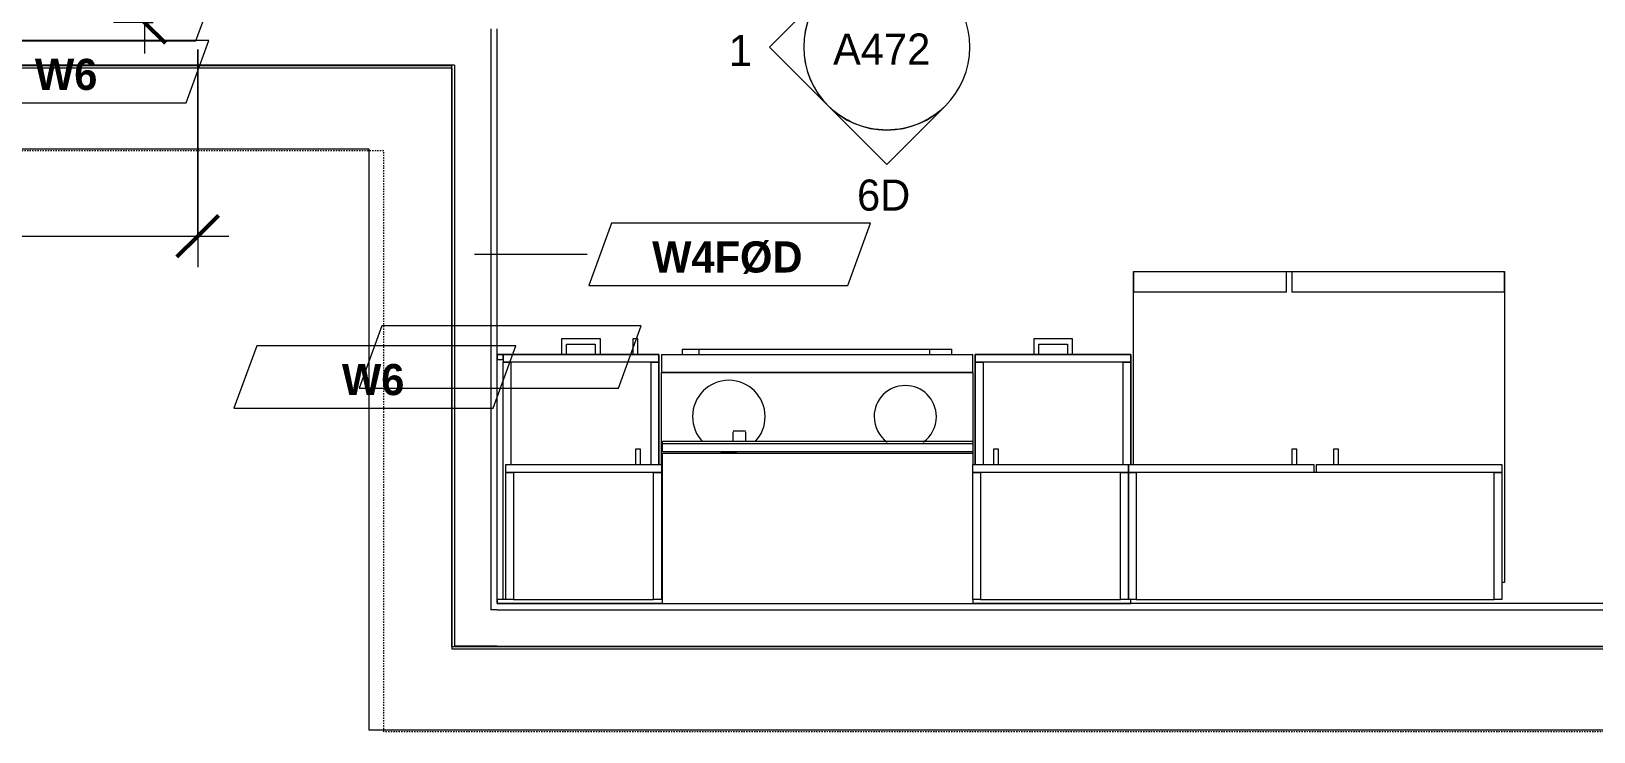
# Model space of a CAD drawing. Header units: inches. Extents: x -4010 to -1814, y 9846 to 12241.
# Drawn here: x -3787.9 to -3637.3, y 11775 to 11842.5 of the extents above; entities that cross this region are included whole.
import ezdxf

# ---------------------------------------------------------------- set-up
doc = ezdxf.new("R2010")
doc.units = ezdxf.units.IN
doc.header["$MEASUREMENT"] = 0
doc.linetypes.add('Dash_2_', pattern=[0.25, 0.125, -0.125])
for name, color, linetype, lineweight in [('0-1', 7, 'Continuous', 5), ('A-ANNO-DIMS', 211, 'Continuous', 9), ('A-ANNO-DIMS-32', 211, 'Continuous', 9), ('A-WALL-1', 7, 'Continuous', 9), ('A-WALL-2', 250, 'Continuous', 18), ('A-WALL-3', 113, 'Continuous', 9), ('A-WALL-IDEN', 211, 'Continuous', 9), ('G-ANNO-SYMB-3', 111, 'Continuous', 9), ('G-ANNO-SYMB-4', 111, 'Dash_2_', 9), ('Q-CASE', 31, 'Continuous', 9), ('Q-SPCQ', 91, 'Continuous', 9)]:
    doc.layers.add(name, color=color, linetype=linetype, lineweight=lineweight)
doc.styles.add('Century Gothic', font='ufonts.com_century-gothic.ttf', dxfattribs={"height": 3})
doc.styles.add('Century Gothic_B_1', font='GOTHICB.TTF', dxfattribs={"height": 3})
doc.dimstyles.new('OD_1__HACK', dxfattribs={"dimscale": 12, "dimtxt": 3.132505, "dimasz": 0.333333, "dimexe": 0.25, "dimexo": 0.166667, "dimgap": 0.041667, "dimtad": 1, "dimdec": 4, "dimrnd": 0.0625, "dimzin": 3, "dimdsep": 46, "dimlunit": 4, "dimtxsty": 'Century Gothic', "dimblk1": 'OBLIQUE', "dimblk2": 'OBLIQUE', "dimsah": 1, "dimcen": 0.09, "dimdle": 0.25, "dimazin": 0, "dimtfac": 1, "dimtdec": 4, "dimtix": 1, "dimtmove": 0, "dimatfit": 3, "dimfxl": 1, "dimtvp": 1, "dimtfill": 1, "dimfrac": 2, "dimtolj": 1, "dimtzin": 0, "dimarcsym": 2})
doc.dimstyles.new('OD_1__HACK_2', dxfattribs={"dimscale": 12, "dimtxt": 3.132505, "dimasz": 0.333333, "dimexe": 0.25, "dimexo": 0.166667, "dimgap": 0.041667, "dimtad": 1, "dimdec": 4, "dimrnd": 0.0625, "dimzin": 3, "dimdsep": 46, "dimlunit": 4, "dimtxsty": 'Century Gothic', "dimblk1": 'OBLIQUE', "dimblk2": 'OBLIQUE', "dimsah": 1, "dimcen": 0.09, "dimdle": 0.25, "dimazin": 0, "dimtfac": 1, "dimtdec": 4, "dimtix": 1, "dimtmove": 0, "dimatfit": 3, "dimfxl": 1, "dimtvp": 1, "dimtfill": 1, "dimfrac": 2, "dimtolj": 1, "dimtzin": 0, "dimarcsym": 2})

# ---------------------------------------------------------------- blocks, each defined once
blk = doc.blocks.new('CTR - 1st Phase - Common Walls_rvt-1-UNIT PLANS - 1ST FLOOR')
at = {"layer": 'A-WALL-1'}
for p, q in [((-3742.95, 11838.99), (-3742.95, 11842.74)), ((-3823.82, 11838.99), (-3747.32, 11838.99)), ((-3747.32, 11838.99), (-3747.32, 11782.99)), ((-3742.95, 11787.36), (-3742.95, 11838.99)), ((-3727.02, 11787.36), (-3742.95, 11787.36)), ((-3467.96, 11787.36), (-3697.14, 11787.36)), ((-3747.32, 11782.99), (-3747.07, 11782.99)), ((-3747.07, 11782.99), (-3742.95, 11782.99)), ((-3742.95, 11782.99), (-3203.32, 11782.99))]:
    blk.add_line(p, q, dxfattribs=at)
at = {"layer": 'A-WALL-2'}
for p, q in [((-3743.57, 11842.74), (-3743.57, 11839.24)), ((-3747.07, 11839.24), (-3823.82, 11839.24)), ((-3747.07, 11839.24), (-3747.07, 11838.99)), ((-3747.07, 11838.99), (-3747.07, 11783.24)), ((-3743.57, 11839.24), (-3743.57, 11838.99)), ((-3743.57, 11838.99), (-3743.57, 11786.74)), ((-3742.95, 11786.74), (-3743.57, 11786.74)), ((-3742.95, 11786.74), (-3467.34, 11786.74)), ((-3743.57, 11783.24), (-3747.07, 11783.24)), ((-3742.95, 11783.24), (-3743.57, 11783.24)), ((-3742.95, 11783.24), (-3465.71, 11783.24))]:
    blk.add_line(p, q, dxfattribs=at)
blk = doc.blocks.new('CTR - 1st Phase - Structure_rvt-1-UNIT PLANS - 1ST FLOOR')
at = {"layer": 'A-WALL-1'}
for p, q in [((-3755.32, 11839.19), (-3819.32, 11839.19)), ((-3747.32, 11839.19), (-3755.32, 11839.19)), ((-3747.32, 11783.19), (-3747.32, 11839.19)), ((-3819.32, 11831.19), (-3755.32, 11831.19)), ((-3755.32, 11831.19), (-3755.32, 11783.19)), ((-3755.32, 11783.19), (-3755.32, 11775.19)), ((-3211.32, 11783.19), (-3747.32, 11783.19)), ((-3755.32, 11775.19), (-3211.32, 11775.19))]:
    blk.add_line(p, q, dxfattribs=at)
blk = doc.blocks.new('Refrigerator_-_Side-by-Side_6047 - 36_ X 30_-1372843-UNIT PLANS - 1ST FLOOR')
at = {"layer": 'Q-SPCQ'}
for p, q in [((-17.88, 15.58), (17.87, 15.58)), ((-17.88, -3.05), (-17.88, 15.58)), ((-17.88, 15.58), (-3.13, 15.58)), ((-17.88, 15.58), (-17.88, 13.58)), ((-3.13, 13.58), (-3.13, 15.58)), ((-2.63, 15.58), (17.87, 15.58)), ((-2.63, 15.58), (-2.63, 13.58)), ((17.87, 15.58), (17.87, -14.42)), ((17.87, 13.58), (17.87, 15.58)), ((-3.13, 13.58), (-17.88, 13.58)), ((17.87, 13.58), (-2.63, 13.58)), ((17.87, -14.42), (17.62, -14.42))]:
    blk.add_line(p, q, dxfattribs=at)
blk = doc.blocks.new('Base Cabinet 4 Drawer 254 - Base Cabinet 4 Drawer 254 15_-2556187-UNIT PLANS - 1ST FLOOR')
at = {"layer": 'Q-CASE'}
for p, q in [((-6.76, -23.25), (-6.76, -13.38)), ((-6.01, -13.38), (-6.01, -23.25)), ((-6.01, -13.38), (-6.01, -23.25)), ((7.49, -23.25), (7.49, -13.38)), ((7.49, -23.25), (7.49, -13.38)), ((8.24, -13.38), (8.24, -23.25)), ((-6.76, -23.25), (8.24, -23.25)), ((-6.76, -23.25), (-6.76, -24)), ((-6.01, -23.25), (-6.76, -23.25)), ((8.24, -24), (-6.76, -24)), ((-6.01, -23.25), (7.49, -23.25)), ((-1.14, -24), (-1.14, -25.5)), ((-0.64, -25), (-0.64, -24)), ((2.11, -24), (2.11, -25)), ((2.61, -25.5), (2.61, -24)), ((8.24, -23.25), (7.49, -23.25)), ((8.24, -24), (8.24, -23.25)), ((-1.14, -25.5), (2.61, -25.5)), ((2.11, -25), (-0.64, -25))]:
    blk.add_line(p, q, dxfattribs=at)
blk = doc.blocks.new('Single Door 1 Drawer 211 - 211 Base Cabinet Single Door1 Drawer 15_-3315983-UNIT PLANS - 1ST FLOOR')
at = {"layer": 'Q-CASE'}
for p, q in [((-1.89, 25.5), (-5.64, 25.5)), ((-5.64, 25.5), (-5.64, 24)), ((-5.14, 24), (-5.14, 25)), ((-5.14, 25), (-2.39, 25)), ((-2.39, 25), (-2.39, 24)), ((-1.89, 24), (-1.89, 25.5)), ((1.73, 25.5), (1.24, 25.5)), ((1.24, 25.5), (1.24, 24)), ((1.73, 24), (1.73, 25.5)), ((-11.26, 24), (3.74, 24)), ((-11.26, 24), (-11.26, 23.25)), ((3.74, 23.25), (-11.26, 23.25)), ((-11.26, 0.37), (-11.26, 23.25)), ((-11.26, 23.25), (-10.51, 23.25)), ((-10.51, 23.25), (-10.51, 13.38)), ((2.99, 23.25), (-10.51, 23.25)), ((-10.51, 23.25), (-10.51, 13.38)), ((2.99, 13.38), (2.99, 23.25)), ((2.99, 23.25), (3.74, 23.25)), ((2.99, 13.38), (2.99, 23.25)), ((3.74, 23.25), (3.74, 24)), ((3.74, 23.25), (3.74, 13.38))]:
    blk.add_line(p, q, dxfattribs=at)
blk = doc.blocks.new('300 Series Wall Hung Cabinet_302 - 18_ x 36_-3321695-UNIT PLANS - 1ST FLOOR')
at = {"layer": 'Q-CASE'}
for p, q in [((-1.76, 14.69), (-2.25, 14.69)), ((-2.25, 14.69), (-2.25, 13.19)), ((-1.76, 13.19), (-1.76, 14.69)), ((2.24, 14.69), (1.75, 14.69)), ((1.75, 14.69), (1.75, 13.19)), ((2.24, 13.19), (2.24, 14.69)), ((-18, 13.19), (-0.12, 13.19)), ((-18, 12.44), (-18, 13.19)), ((-0.12, 12.44), (-18, 12.44)), ((-18, 0.19), (-18, 12.44)), ((-18, 12.44), (-17.25, 12.44)), ((-17.25, 12.44), (-17.25, 0.19)), ((17.25, 12.44), (-17.25, 12.44)), ((-17.25, 12.44), (-17.25, 0.19)), ((-0.12, 13.19), (-0.12, 12.44)), ((0.13, 13.19), (18, 13.19)), ((0.13, 12.44), (0.13, 13.19)), ((18, 12.44), (0.13, 12.44)), ((17.25, 0.19), (17.25, 12.44)), ((17.25, 12.44), (18, 12.44)), ((17.25, 0.19), (17.25, 12.44)), ((18, 13.19), (18, 12.44)), ((18, 12.44), (18, 0.19)), ((-17.25, 0.19), (-18, 0.19)), ((-17.25, 0.19), (17.25, 0.19)), ((18, 0.19), (17.25, 0.19))]:
    blk.add_line(p, q, dxfattribs=at)
blk = doc.blocks.new('300 Series Wall Hung Cabinet_301 - 15_-3322814-UNIT PLANS - 1ST FLOOR')
at = {"layer": 'Q-CASE'}
for p, q in [((-5.01, 14.69), (-5.5, 14.69)), ((-5.5, 14.69), (-5.5, 13.19)), ((-5.01, 13.19), (-5.01, 14.69)), ((-7.5, 13.19), (7.5, 13.19)), ((-7.5, 12.44), (-7.5, 13.19)), ((7.5, 12.44), (-7.5, 12.44)), ((-7.5, 0.19), (-7.5, 12.44)), ((-7.5, 12.44), (-6.75, 12.44)), ((-6.75, 12.44), (-6.75, 0.19)), ((6.75, 12.44), (-6.75, 12.44)), ((-6.75, 12.44), (-6.75, 0.19)), ((6.75, 0.19), (6.75, 12.44)), ((6.75, 12.44), (7.5, 12.44)), ((6.75, 0.19), (6.75, 12.44)), ((7.5, 13.19), (7.5, 12.44)), ((7.5, 12.44), (7.5, 0.19)), ((-6.75, 0.19), (-7.5, 0.19)), ((-6.75, 0.19), (6.75, 0.19)), ((7.5, 0.19), (6.75, 0.19))]:
    blk.add_line(p, q, dxfattribs=at)
blk = doc.blocks.new('300 Series Wall Hung Cabinet_301 - 15_-3322815-UNIT PLANS - 1ST FLOOR')
at = {"layer": 'Q-CASE'}
for p, q in [((-7.5, -12.44), (-7.5, -0.19)), ((-7.5, -0.19), (-6.75, -0.19)), ((-6.75, -0.19), (-6.75, -12.44)), ((6.75, -0.19), (-6.75, -0.19)), ((-6.75, -0.19), (-6.75, -12.44)), ((6.75, -12.44), (6.75, -0.19)), ((6.75, -0.19), (7.5, -0.19)), ((6.75, -12.44), (6.75, -0.19)), ((7.5, -0.19), (7.5, -12.44)), ((-7.5, -12.44), (7.5, -12.44)), ((-7.5, -13.19), (-7.5, -12.44)), ((-6.75, -12.44), (-7.5, -12.44)), ((7.5, -13.19), (-7.5, -13.19)), ((-6.75, -12.44), (6.75, -12.44)), ((-5.5, -13.19), (-5.5, -14.69)), ((-5.01, -14.69), (-5.01, -13.19)), ((7.5, -12.44), (6.75, -12.44)), ((7.5, -12.44), (7.5, -13.19)), ((-5.5, -14.69), (-5.01, -14.69))]:
    blk.add_line(p, q, dxfattribs=at)
blk = doc.blocks.new('30quot_MicrowaveVent_11166 - 70cm miele oven-2322118-UNIT PLANS - 1ST FLOOR')
at = {"layer": 'Q-CASE'}
for p, q in [((-14.2, -0.37), (-14.2, 0)), ((15.68, 0), (-14.2, 0)), ((15.68, 0), (15.68, -14.49)), ((-14.2, -14.49), (-14.2, -13.38)), ((15.68, -14.49), (-14.2, -14.49)), ((-14.2, -14.61), (15.68, -14.61)), ((-14.2, -15.39), (-14.2, -14.61)), ((15.68, -14.61), (15.68, -15.39)), ((-14.2, -15.6), (-14.2, -15.39)), ((-14.2, -15.39), (15.68, -15.39)), ((-14.2, -15.6), (15.68, -15.6)), ((7.69, -16.55), (7.69, -15.63)), ((8.88, -15.63), (8.88, -16.55)), ((15.68, -15.39), (15.68, -15.6)), ((7.69, -16.6), (8.88, -16.6))]:
    blk.add_line(p, q, dxfattribs=at)
blk = doc.blocks.new('Cabinet Filler25 - Cabinet Filler-2764697-UNIT PLANS - 1ST FLOOR')
at = {"layer": 'A-WALL-3'}
for p, q in [((-3742.39, 11811.36), (-3742.95, 11811.36)), ((-3742.95, 11811.36), (-3742.95, 11810.86)), ((-3742.39, 11810.86), (-3742.39, 11811.36)), ((-3742.95, 11810.86), (-3742.39, 11810.86))]:
    blk.add_line(p, q, dxfattribs=at)
blk = doc.blocks.new('Elevation - Filled Arrow-152140-UNIT PLANS - 1ST FLOOR')
at = {"layer": 'G-ANNO-SYMB-3'}
for start, end in [(360, 180), (180, 360)]:
    blk.add_arc((0, 0), 0.25, start, end, dxfattribs=at)
blk = doc.blocks.new('Elevation - Filled Arrow-151867-UNIT PLANS - 1ST FLOOR')
at = {"layer": 'G-ANNO-SYMB-3'}
for p, q in [((0, 0.3536), (-0.1768, 0.1768)), ((0.1768, 0.1768), (0, 0.3536))]:
    blk.add_line(p, q, dxfattribs=at)
blk.add_arc((0, 0), 0.25, 45, 135, dxfattribs=at)
blk = doc.blocks.new('DIMBLOCK1-UNIT PLANS - 1ST FLOOR')
at = {"layer": 'A-ANNO-DIMS-32'}
for p, q in [((-3776.93, 11882.36), (-3776.93, 11840.36)), ((-3744.95, 11879.36), (-3779.93, 11879.36)), ((-3776.93, 11879.36), (-3744.95, 11879.36)), ((-3776.1, 11843.36), (-3779.93, 11843.36)), ((-3776.93, 11843.36), (-3776.1, 11843.36))]:
    blk.add_line(p, q, dxfattribs=at)
at = {"layer": 'A-ANNO-DIMS-32', "lineweight": 50}
for p, q in [((-3776.93, 11879.36), (-3778.93, 11881.36)), ((-3776.93, 11879.36), (-3774.93, 11877.36)), ((-3776.93, 11843.36), (-3778.93, 11845.36)), ((-3776.93, 11843.36), (-3774.93, 11841.36))]:
    blk.add_line(p, q, dxfattribs=at)
at = {"layer": 'A-ANNO-DIMS-32', "color": 0, "insert": (-3781.28, 11856.12), "char_height": 3, "width": 12.5897, "attachment_point": 1, "rotation": 90, "line_spacing_factor": 0.984502, "style": 'Century Gothic', "bg_fill": 3, "box_fill_scale": 1.25, "bg_fill_color": 256, "bg_fill_true_color": 13158600, "bg_fill_transparency": 0}
blk.add_mtext('3\' - 0"', dxfattribs=at)
blk = doc.blocks.new('_Oblique')
at = {"color": 0, "linetype": 'ByBlock', "lineweight": -2}
blk.add_line((-0.5, -0.5), (0.5, 0.5), dxfattribs=at)
blk = doc.blocks.new('DIMBLOCK164-UNIT PLANS - 1ST FLOOR')
at = {"layer": 'A-ANNO-DIMS-32'}
for p, q in [((-3771.82, 11840.74), (-3771.82, 11819.76)), ((-3771.82, 11822.76), (-3771.82, 11840.74)), ((-3823.82, 11823.59), (-3823.82, 11819.76)), ((-3823.82, 11822.76), (-3823.82, 11823.59)), ((-3826.82, 11822.76), (-3768.82, 11822.76))]:
    blk.add_line(p, q, dxfattribs=at)
at = {"layer": 'A-ANNO-DIMS-32', "lineweight": 50}
for p, q in [((-3823.82, 11822.76), (-3821.82, 11824.76)), ((-3771.82, 11822.76), (-3769.82, 11824.76)), ((-3823.82, 11822.76), (-3825.82, 11820.76)), ((-3771.82, 11822.76), (-3773.82, 11820.76))]:
    blk.add_line(p, q, dxfattribs=at)
at = {"layer": 'A-ANNO-DIMS-32', "color": 0, "insert": (-3803.07, 11827.11), "char_height": 3, "width": 12.5897, "attachment_point": 1, "line_spacing_factor": 0.984502, "style": 'Century Gothic', "bg_fill": 3, "box_fill_scale": 1.25, "bg_fill_color": 256, "bg_fill_true_color": 13158600, "bg_fill_transparency": 0}
blk.add_mtext('4\' - 4"', dxfattribs=at)
blk = doc.blocks.new('Wall Tag - Arch Wall-3956453-UNIT PLANS - 1ST FLOOR')
at = {"layer": 'A-WALL-IDEN'}
for p, q in [((-0.3561, 0.0937), (-0.4244, -0.0937)), ((0.4244, 0.0937), (-0.3561, 0.0937)), ((0.3561, -0.0937), (0.4244, 0.0937)), ((-0.4244, -0.0937), (0.3561, -0.0937))]:
    blk.add_line(p, q, dxfattribs=at)

msp = doc.modelspace()

# ---------------------------------------------------------------- block references
at = {"layer": '0-1'}
msp.add_blockref('CTR - 1st Phase - Common Walls_rvt-1-UNIT PLANS - 1ST FLOOR', (0, 0), dxfattribs=at)

# ---------------------------------------------------------------- next in the draw order: block references
msp.add_blockref('CTR - 1st Phase - Structure_rvt-1-UNIT PLANS - 1ST FLOOR', (0, 0), dxfattribs=at)

# ---------------------------------------------------------------- next in the draw order: linework, layer by layer
at = {"layer": 'A-WALL-3'}
for p, q in [((-3742.94874, 11811.3644), (-3727.38968, 11811.3644)), ((-3742.94874, 11791.79342), (-3742.94874, 11811.3644)), ((-3727.38968, 11811.3644), (-3742.94874, 11811.3644)), ((-3727.38968, 11811.3644), (-3727.38968, 11800.7394)), ((-3727.38968, 11800.7394), (-3727.38968, 11811.3644)), ((-3681.88968, 11811.3644), (-3696.88968, 11811.3644)), ((-3696.88968, 11811.3644), (-3696.88968, 11800.7394)), ((-3696.88968, 11800.7394), (-3696.88968, 11811.3644)), ((-3696.88968, 11811.3644), (-3681.88968, 11811.3644)), ((-3681.88968, 11800.7394), (-3681.88968, 11811.3644)), ((-3681.88968, 11811.3644), (-3681.88968, 11800.7394)), ((-3742.13968, 11787.7394), (-3742.94874, 11787.7394)), ((-3742.94874, 11787.7394), (-3742.94874, 11787.3644)), ((-3742.94874, 11787.3644), (-3727.02157, 11787.3644)), ((-3727.02157, 11787.7394), (-3727.13968, 11787.7394)), ((-3697.13968, 11787.3644), (-3681.88968, 11787.3644)), ((-3681.88968, 11787.3644), (-3681.88968, 11787.7394))]:
    msp.add_line(p, q, dxfattribs=at)
at = {"layer": 'A-WALL-IDEN'}
msp.add_line((-3745.13624, 11821.01005), (-3734.29308, 11821.01005), dxfattribs=at)
at = {"layer": 'G-ANNO-SYMB-4'}
for p, q in [((-3753.88624, 11830.9894), (-3860.56205, 11830.9894)), ((-3753.88624, 11774.9894), (-3753.88624, 11830.9894)), ((-3459.08624, 11774.9894), (-3753.88624, 11774.9894))]:
    msp.add_line(p, q, dxfattribs=at)
at = {"layer": 'Q-SPCQ'}
for p, q in [((-3727.13968, 11811.3644), (-3697.13968, 11811.3644)), ((-3727.13968, 11811.3644), (-3727.13968, 11809.6144)), ((-3725.13968, 11811.8644), (-3723.52994, 11811.8644)), ((-3725.13968, 11811.8644), (-3725.13968, 11811.3644)), ((-3723.52994, 11811.8644), (-3701.26468, 11811.8644)), ((-3723.52994, 11811.8644), (-3723.52994, 11811.3644)), ((-3701.26468, 11811.8644), (-3699.13968, 11811.8644)), ((-3701.26468, 11811.3644), (-3701.26468, 11811.8644)), ((-3699.13968, 11811.3644), (-3699.13968, 11811.8644)), ((-3697.13968, 11809.6144), (-3697.13968, 11811.3644)), ((-3697.13968, 11809.6144), (-3727.13968, 11809.6144)), ((-3727.13968, 11809.6144), (-3697.13968, 11809.6144)), ((-3727.13968, 11800.7394), (-3727.13968, 11809.6144)), ((-3697.13968, 11809.6144), (-3697.13968, 11802.96374)), ((-3697.13968, 11801.9707), (-3697.13968, 11801.85259)), ((-3727.02157, 11789.3644), (-3727.13968, 11789.3644))]:
    msp.add_line(p, q, dxfattribs=at)
for centre, radius, start, end in [((-3720.63968, 11805.3644), 3.5, 0, 180), ((-3703.63968, 11805.3644), 3, 0, 180), ((-3720.63968, 11805.3644), 3.5, 180, 223.8627067), ((-3720.63968, 11805.3644), 3.5, 316.1372933, 0), ((-3703.63968, 11805.3644), 3, 180, 234.6647004), ((-3703.63968, 11805.3644), 3, 305.3352996, 0), ((-3720.63968, 11805.3644), 3.5, 257.4442404, 282.5557596)]:
    msp.add_arc(centre, radius, start, end, dxfattribs=at)

# ---------------------------------------------------------------- next in the draw order: block references
at = {"layer": 'A-WALL-3'}
msp.add_blockref('Cabinet Filler25 - Cabinet Filler-2764697-UNIT PLANS - 1ST FLOOR', (0, 0), dxfattribs=at)
at = {"layer": 'A-WALL-IDEN', "xscale": 31.99999999999999, "yscale": 31.99999999999999, "zscale": 31.99999999999999}
for p in [(-3720.56138, 11821.01005), (-3742.66921, 11811.1144), (-3754.74175, 11809.1894)]:
    msp.add_blockref('Wall Tag - Arch Wall-3956453-UNIT PLANS - 1ST FLOOR', p, dxfattribs=at)
at = {"layer": 'G-ANNO-SYMB-3', "xscale": 31.99999999999999, "yscale": 31.99999999999999, "zscale": 31.99999999999999}
msp.add_blockref('Elevation - Filled Arrow-152140-UNIT PLANS - 1ST FLOOR', (-3705.41957, 11840.98744), dxfattribs=at)
at = {"layer": 'G-ANNO-SYMB-3', "xscale": 31.99999999999999, "yscale": 31.99999999999999, "zscale": 31.99999999999999, "rotation": 90}
msp.add_blockref('Elevation - Filled Arrow-151867-UNIT PLANS - 1ST FLOOR', (-3705.41957, 11840.98744), dxfattribs=at)
at = {"layer": 'G-ANNO-SYMB-3', "extrusion": (0, 0, -1), "xscale": 31.99999999999999, "yscale": 31.99999999999999, "zscale": 31.99999999999999, "rotation": 180}
msp.add_blockref('Elevation - Filled Arrow-151867-UNIT PLANS - 1ST FLOOR', (3705.41957, 11840.98744), dxfattribs=at)
at = {"layer": 'Q-CASE'}
for name, p in [('Single Door 1 Drawer 211 - 211 Base Cabinet Single Door1 Drawer 15_-3315983-UNIT PLANS - 1ST FLOOR', (-3731.12739, 11787.3644)), ('300 Series Wall Hung Cabinet_301 - 15_-3322814-UNIT PLANS - 1ST FLOOR', (-3689.63968, 11787.5519)), ('300 Series Wall Hung Cabinet_302 - 18_ x 36_-3321695-UNIT PLANS - 1ST FLOOR', (-3664.13968, 11787.5519))]:
    msp.add_blockref(name, p, dxfattribs=at)
at = {"layer": 'Q-CASE', "rotation": 180}
for name, p in [('Base Cabinet 4 Drawer 254 - Base Cabinet 4 Drawer 254 15_-2556187-UNIT PLANS - 1ST FLOOR', (-3688.65198, 11787.3644)), ('30quot_MicrowaveVent_11166 - 70cm miele oven-2322118-UNIT PLANS - 1ST FLOOR', (-3711.34292, 11787.3644)), ('300 Series Wall Hung Cabinet_301 - 15_-3322815-UNIT PLANS - 1ST FLOOR', (-3734.63968, 11787.5519))]:
    msp.add_blockref(name, p, dxfattribs=at)
at = {"layer": 'Q-SPCQ'}
msp.add_blockref('Refrigerator_-_Side-by-Side_6047 - 36_ X 30_-1372843-UNIT PLANS - 1ST FLOOR', (-3663.76468, 11803.7866), dxfattribs=at)

# ---------------------------------------------------------------- next in the draw order: texts
at = {"layer": 'A-WALL-IDEN', "char_height": 3, "attachment_point": 1, "style": 'Century Gothic_B_1'}
for s, insert, width in [('W4FØD', (-3728.02926, 11822.25758), 17.978), ('W6', (-3757.91988, 11810.43693), 7.575)]:
    msp.add_mtext(s, dxfattribs=dict(at, insert=insert, width=width))
at = {"layer": 'G-ANNO-SYMB-3', "char_height": 3, "attachment_point": 1, "style": 'Century Gothic'}
for s, insert, width in [('1', (-3720.64503, 11842.15944), 2.828), ('A472', (-3710.59551, 11842.29386), 12.221), ('6D', (-3708.28746, 11828.22077), 6.666)]:
    msp.add_mtext(s, dxfattribs=dict(at, insert=insert, width=width))

# ---------------------------------------------------------------- next in the draw order: dimensions: what is measured, and where the dimension line sits
at = {"layer": 'A-ANNO-DIMS'}
dim = msp.add_linear_dim(base=(-3776.92992, 11843.3644), p1=(-3742.94874, 11879.3644), p2=(-3774.10149, 11843.3644), angle=90, dimstyle='OD_1__HACK', override={"dimpost": '<>', "dimfxl": 47.60771}, dxfattribs=at)
dim.commit()
dim.dimension.update_dxf_attribs({"geometry": 'DIMBLOCK1-UNIT PLANS - 1ST FLOOR', "text_midpoint": (-3779.00538, 11861.3644)})

# ---------------------------------------------------------------- next in the draw order: dimensions: what is measured, and where the dimension line sits
dim = msp.add_linear_dim(base=(-3771.82374, 11822.76143), p1=(-3823.82374, 11825.58985), p2=(-3771.82374, 11842.7394), dimstyle='OD_1__HACK_2', override={"dimpost": '<>', "dimfxl": 54.754971}, dxfattribs=at)
dim.commit()
dim.dimension.update_dxf_attribs({"geometry": 'DIMBLOCK164-UNIT PLANS - 1ST FLOOR', "text_midpoint": (-3797.82374, 11824.79916)})

# ---------------------------------------------------------------- next in the draw order: block references
at = {"layer": 'A-WALL-IDEN', "xscale": 31.99999999999999, "yscale": 31.99999999999999, "zscale": 31.99999999999999}
for p in [(-3783.38624, 11844.59491), (-3784.32374, 11838.60741)]:
    msp.add_blockref('Wall Tag - Arch Wall-3956453-UNIT PLANS - 1ST FLOOR', p, dxfattribs=at)

# ---------------------------------------------------------------- next in the draw order: texts
at = {"layer": 'A-WALL-IDEN', "insert": (-3787.50186, 11839.85495), "char_height": 3, "width": 7.575, "attachment_point": 1, "style": 'Century Gothic_B_1'}
msp.add_mtext('W6', dxfattribs=at)

doc.saveas('drawing.dxf')
